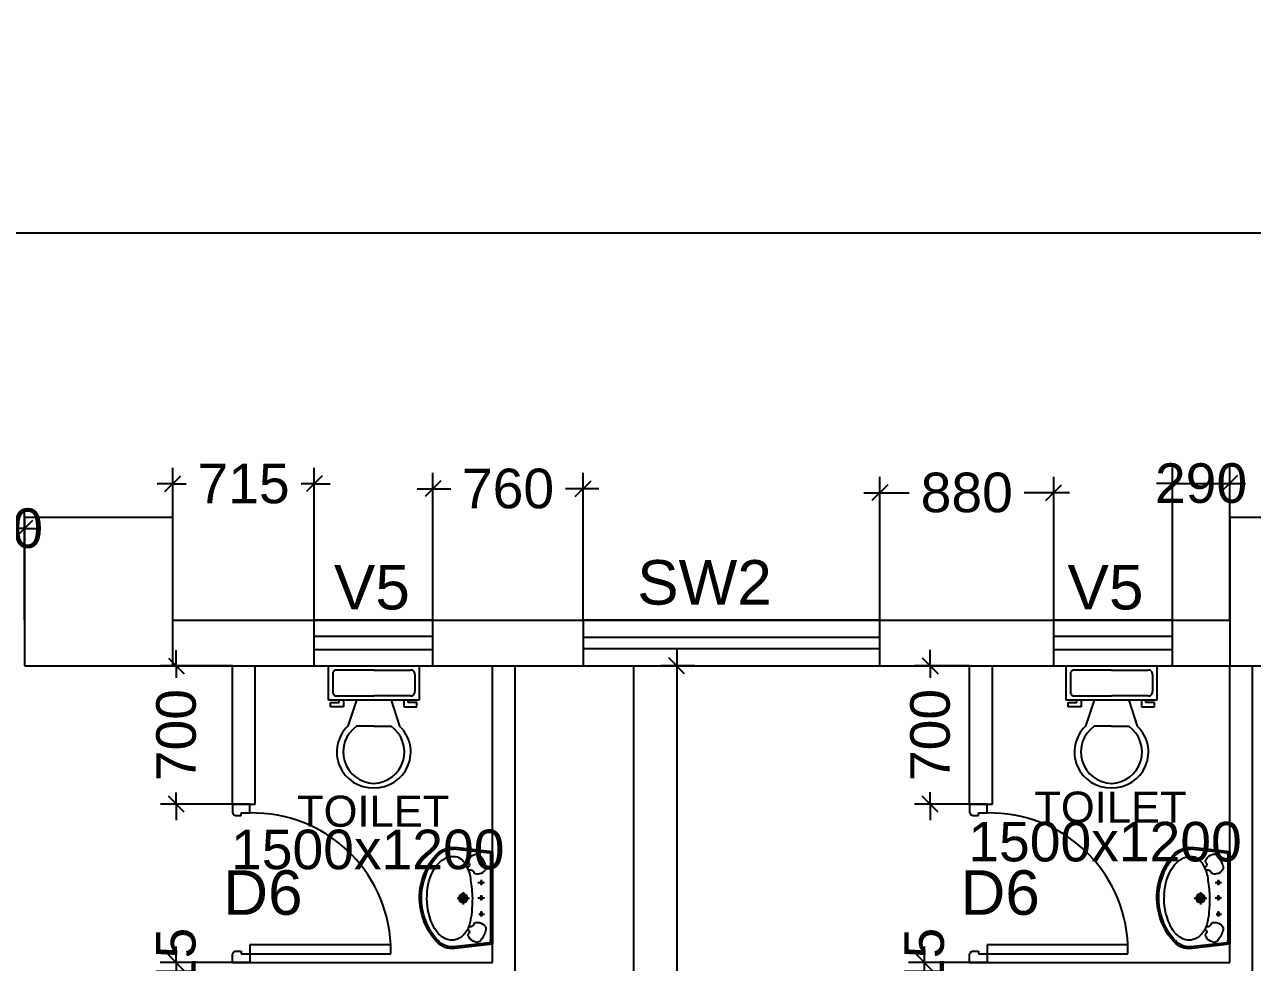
# Model space of a CAD drawing. Extents: x 7897917 to 8423973, y -6487334 to -6173396.
# Drawn here: x 8003848 to 8010057, y -6380205 to -6375462 of the extents above; entities that cross this region are included whole.
import ezdxf
from ezdxf.enums import TextEntityAlignment as Align

# ---------------------------------------------------------------- set-up
doc = ezdxf.new("R2010")
doc.units = 0
doc.header["$LTSCALE"] = 600
doc.header["$MEASUREMENT"] = 0
doc.header["$PDMODE"] = 35
doc.layers.get('0').update_dxf_attribs({"linetype": 'CONTINUOUS'})
doc.layers.get('Defpoints').update_dxf_attribs({"linetype": 'CONTINUOUS'})
for name, color, linetype in [('DIM-TEXT', 8, 'CONTINUOUS'), ('DOOR', 32, 'CONTINUOUS'), ('joinery', 7, 'CONTINUOUS'), ('LA-column', 3, 'CONTINUOUS'), ('Room Dim', 1, 'CONTINUOUS'), ('TEXT', 6, 'CONTINUOUS'), ('Toi-Euip', 8, 'CONTINUOUS'), ('toi-fix', 46, 'CONTINUOUS'), ('Walls', 7, 'CONTINUOUS'), ('WIN', 151, 'CONTINUOUS'), ('Working Dim', 5, 'CONTINUOUS')]:
    doc.layers.add(name, color=color, linetype=linetype)
doc.styles.add('ari', font='arial.ttf')
doc.styles.add('ARIAL', font='arial.ttf')
doc.styles.add('RT', font='romant.shx')
doc.dimstyles.new('int. dim', dxfattribs={"dimtxt": 450, "dimasz": 80, "dimexe": 80, "dimexo": 0, "dimgap": 70, "dimtad": 0, "dimdec": 0, "dimzin": 12, "dimdsep": 46, "dimtxsty": 'ari', "dimblk": 'OBLIQUE', "dimcen": 2, "dimdle": 80, "dimclrd": 256, "dimclre": 256, "dimclrt": 6, "dimadec": 0, "dimazin": 0, "dimtfac": 1, "dimtdec": 0, "dimtix": 1, "dimtmove": 2, "dimatfit": 3, "dimfxl": 1, "dimtolj": 1, "dimtzin": 0, "dimlwd": -1, "dimlwe": -1, "dimarcsym": 0})
doc.dimstyles.new('TEXT', dxfattribs={"dimscale": 0, "dimtxt": 600, "dimasz": 300, "dimexe": 300, "dimexo": 30, "dimgap": 50, "dimtad": 0, "dimdec": 0, "dimzin": 0, "dimdsep": 46, "dimtxsty": 'RT', "dimblk": 'OBLIQUE', "dimcen": 0.09, "dimdle": 300, "dimclrd": 256, "dimclre": 256, "dimclrt": 170, "dimadec": 0, "dimazin": 0, "dimtfac": 1, "dimtdec": 0, "dimtofl": 0, "dimtmove": 2, "dimatfit": 3, "dimfxl": 1, "dimfrac": 2, "dimtolj": 1, "dimtzin": 0, "dimlwd": -1, "dimlwe": -1, "dimarcsym": 0})

# ---------------------------------------------------------------- blocks, each defined once
blk = doc.blocks.new('_Oblique')
at = {"color": 0, "linetype": 'ByBlock', "lineweight": -2}
blk.add_line((-0.5, -0.5), (0.5, 0.5), dxfattribs=at)
blk = doc.blocks.new('*D229')
at = {"layer": 'Defpoints', "color": 0, "linetype": 'Continuous', "transparency": 16777216}
for p in [(8038814.2, -6372925.6, 18), (7997754.3, -6373077.6), (8038814.2, -6374463.7)]:
    blk.add_point(p, dxfattribs=at)
at = {"layer": 'DIM-TEXT', "transparency": 16777216}
for p, q in [((8038814.2, -6372925.6), (8038814.2, -6374763.7)), ((7997754.3, -6373077.6), (7997754.3, -6374763.7)), ((7997454.3, -6374463.7), (8012067.8, -6374463.7)), ((8039114.2, -6374463.7), (8024500.7, -6374463.7))]:
    blk.add_line(p, q, dxfattribs=at)
at = {"layer": 'DIM-TEXT', "linetype": 'Continuous', "transparency": 16777216, "xscale": 300, "yscale": 300, "zscale": 300, "rotation": 180}
blk.add_blockref('_Oblique', (7997754.3, -6374463.7), dxfattribs=at)
at = {"layer": 'DIM-TEXT', "linetype": 'Continuous', "transparency": 16777216, "xscale": 300, "yscale": 300, "zscale": 300}
blk.add_blockref('_Oblique', (8038814.2, -6374463.7), dxfattribs=at)
at = {"layer": 'DIM-TEXT', "color": 170, "linetype": 'Continuous', "transparency": 16777216, "insert": (8018284.3, -6374463.7), "char_height": 750, "attachment_point": 5, "style": 'ari'}
blk.add_mtext('\\A1;{\\H1.067x;STEP DOWN (20 BEDS) }', dxfattribs=at)
blk = doc.blocks.new('*D802')
at = {"layer": 'Defpoints', "color": 0, "linetype": 'Continuous', "transparency": 16777216}
for p in [(8038814.1, -6376515.3), (8038814.1, -6378104.7, -10.3), (7997753.9, -6378184.6, 1)]:
    blk.add_point(p, dxfattribs=at)
at = {"layer": 'DIM-TEXT', "transparency": 16777216}
for p, q in [((7997753.9, -6378184.6), (7997753.9, -6376215.3)), ((8038814.1, -6378104.7), (8038814.1, -6376215.3)), ((7997453.9, -6376515.3), (8016273.2, -6376515.3)), ((8039114.1, -6376515.3), (8020294.8, -6376515.3))]:
    blk.add_line(p, q, dxfattribs=at)
at = {"layer": 'DIM-TEXT', "linetype": 'Continuous', "transparency": 16777216, "xscale": 300, "yscale": 300, "zscale": 300, "rotation": 180}
blk.add_blockref('_Oblique', (7997753.9, -6376515.3), dxfattribs=at)
at = {"layer": 'DIM-TEXT', "linetype": 'Continuous', "transparency": 16777216, "xscale": 300, "yscale": 300, "zscale": 300}
blk.add_blockref('_Oblique', (8038814.1, -6376515.3), dxfattribs=at)
at = {"layer": 'DIM-TEXT', "color": 170, "linetype": 'Continuous', "transparency": 16777216, "insert": (8018284, -6376515.3), "char_height": 750, "attachment_point": 5, "style": 'ari'}
blk.add_mtext('\\A1;{\\H1.0667x;C.S.S.D}', dxfattribs=at)
blk = doc.blocks.new('1000')
at = {"layer": 'DOOR'}
for p, q in [((0, -100), (0, 0)), ((0, 0), (49.7, 0)), ((49.7, 0), (49.7, -2.2)), ((63.2, -49.5), (49.7, -49.5)), ((49.7, -49.5), (49.7, -100)), ((63.2, -13.5), (61, -13.5)), ((63.2, -13.5), (63.2, -49.5)), ((836.8, -13.5), (836.8, -49.5)), ((836.8, -13.5), (839, -13.5)), ((836.8, -49.5), (850.3, -49.5)), ((850.3, 0), (850.3, -2.2)), ((900, 0), (850.3, 0)), ((850.3, -49.5), (850.3, -100)), ((900, -100), (900, 0)), ((49.7, -100), (0, -100)), ((49.7, -100), (49.7, -900.6)), ((100.2, -100), (49.7, -100)), ((100.2, -900.6), (100.2, -100)), ((850.3, -100), (900, -100)), ((49.7, -900.6), (100.2, -900.6))]:
    blk.add_line(p, q, dxfattribs=at)
for centre, major_axis, start_param, end_param in [((49.7, -13.5), (-7.95, 7.95), 3.926991, 5.497787), ((850.3, -13.5), (7.95, 7.95), 0.785398, 2.356194)]:
    blk.add_ellipse(centre, major_axis=major_axis, ratio=1, start_param=start_param, end_param=end_param, dxfattribs=at)
at = {"layer": 'DOOR', "color": 145}
blk.add_ellipse((64.3, -115.3), major_axis=(-519.7, 589.8), ratio=1, start_param=2.464943, end_param=4.009476, dxfattribs=at)
blk = doc.blocks.new('A$C5FEC0201')
at = {"layer": 'Toi-Euip'}
for p, q in [((0, 473.4), (184.7, 494.1)), ((0, 465.4), (191.4, 486.9)), ((0, 473.4), (0, 20.9)), ((9.6, 458.3), (9.6, 40.4)), ((71.9, 322.5), (39.4, 322.5)), ((54.4, 310.5), (54.4, 336.7)), ((71.9, 247.8), (39.4, 247.8)), ((54.4, 235.7), (54.4, 261.9)), ((173.4, 246.3), (112, 246.3)), ((143.3, 276.5), (143.3, 216.2)), ((54.4, 156.4), (54.4, 182.7)), ((66.7, 168.5), (39.4, 168.5)), ((0, 28.9), (191.4, 7.5)), ((0, 20.9), (184.7, 0.2))]:
    blk.add_line(p, q, dxfattribs=at)
for centre, radius in [((54.4, 322.5), 6.43), ((54.4, 247.8), 6.43), ((143.3, 246.3), 21.6), ((143.3, 246.3), 15.5), ((143.3, 246.3), 10.9), ((54.4, 168.5), 6.43)]:
    blk.add_circle(centre, radius, dxfattribs=at)
for centre, radius, start, end in [((194.8, 411.5), 83.2, 73.23918, 96.99591), ((198.4, 409.1), 78.1, 56.79114, 95.14021), ((197.4, 387.4), 106, 42.34, 78.55208), ((-14.6, 453.5), 24.7, 11.14513, 53.7785), ((155, 371.1), 126.1, 140.59825, 160.41359), ((76, 441.8), 20.7, 62.49081, 153.19095), ((67.6, 406.2), 56.9, 34.96691, 71.64959), ((100.5, 427.5), 17.9, 320.46419, 39.5358), ((202.8, 375.4), 80.1, 113.69295, 156.38132), ((191.3, 356.4), 94.7, 75.58544, 102.65463), ((173.3, 329.2), 126, 27.7975, 70.69461), ((181.9, 366.5), 123.1, 31.84149, 61.21457), ((66.3, 262.6), 287, 13.68007, 43.11994), ((134.7, 300.9), 200.3, 16.98939, 40.68541), ((66.2, 397.4), 34, 151.91921, 201.35614), ((74.8, 413.3), 49.2, 215.0585, 257.19296), ((72.7, 395.9), 31.9, 253.96544, 299.92088), ((114.3, 360.7), 26.8, 118.27151, 163.61398), ((106.8, 377.5), 8.55, 353.15264, 127.30389), ((273.3, 323.1), 166.8, 149.59023, 175.97193), ((120.5, 410.1), 8.6, 136.04031, 216.10739), ((121.5, 408.7), 8.72, 204.51045, 300.32874), ((72.7, 260.2), 247.5, 0.51874, 31.0564), ((898.2, 212.6), 800.7, 171.22276, 177.52001), ((45.2, 246.8), 302.7, 336.19508, 21.84971), ((82.7, 251), 274.2, 347.13905, 16.85156), ((830.4, 250.4), 732.1, 180.24313, 185.54823), ((23.3, 242.5), 297.5, 335.41071, 3.84539), ((59.7, 235.8), 293.9, 316.38455, 351.02297), ((74.8, 79), 49.2, 102.80704, 144.9415), ((72.7, 96.3), 31.9, 60.07912, 106.03456), ((114.3, 131.5), 26.8, 196.38602, 241.72849), ((397.3, 201.4), 296.4, 184.2321, 193.82674), ((218.2, 145.9), 109.8, 188.02022, 245.02213), ((67.5, 229.2), 275.4, 316.21733, 337.66735), ((66.2, 94.9), 34, 158.64386, 208.08079), ((155, 121.1), 126.1, 199.58641, 219.40175), ((106.5, 113.4), 7.39, 228.29837, 348.68026), ((120.5, 82.1), 8.6, 143.89261, 223.95969), ((120.7, 84.3), 7.73, 75.15228, 157.93068), ((100.5, 64.8), 17.9, 320.4642, 39.53581), ((164.1, 170.3), 139.7, 301.86033, 338.31323), ((-16.1, 41), 25.7, 308.74871, 358.57964), ((76, 50.4), 20.7, 206.80905, 297.50919), ((67.6, 86), 56.9, 288.35041, 325.03309), ((199.8, 111.6), 70.9, 246.77794, 302.40806), ((197.9, 98.8), 99.5, 262.39424, 318.61688), ((196, 101.8), 94.4, 267.2238, 318.08952)]:
    blk.add_arc(centre, radius, start, end, dxfattribs=at)
blk = doc.blocks.new('A$C70ED7303')
at = {"layer": 'toi-fix', "color": 8}
for p, q in [((0, 0), (229, 0)), ((229, 0), (229, -174.4)), ((-229, 0), (0, 0)), ((-229, -174.4), (-229, 0)), ((-207.2, -43.6), (-207.2, -130.8)), ((0, -21.8), (-185.4, -21.8)), ((0, -21.8), (185.4, -21.8)), ((207.2, -43.6), (207.2, -130.8)), ((229, -174.4), (-229, -174.4)), ((-218.1, -207.2), (-218.1, -185.4)), ((-218.1, -185.4), (-174.4, -185.4)), ((-185.4, -152.6), (0, -152.6)), ((-174.4, -185.4), (-174.4, -174.4)), ((-152.6, -174.4), (-152.6, -207.2)), ((-87.2, -174.4), (-130.8, -305.3)), ((185.4, -152.6), (0, -152.6)), ((87.2, -174.4), (130.8, -305.3)), ((152.6, -174.4), (152.6, -207.2)), ((174.4, -185.4), (174.4, -174.4)), ((218.1, -185.4), (174.4, -185.4)), ((218.1, -207.2), (218.1, -185.4)), ((-152.6, -207.2), (-218.1, -207.2)), ((152.6, -207.2), (218.1, -207.2)), ((0, -305.3), (-87.2, -305.3)), ((0, -305.3), (87.2, -305.3))]:
    blk.add_line(p, q, dxfattribs=at)
for centre, major_axis, start_param, end_param in [((-188.1, -40.9), (13.6, -13.6), 2.214297, 4.068888), ((188.1, -40.9), (13.6, -13.6), 0.643501, 2.498091), ((-188.1, -133.6), (-13.6, -13.6), 5.35589, 7.21048), ((188.1, -133.6), (-13.6, -13.6), 0.643501, 2.498091), ((-6.6, -436.2), (-127.6, -127.6), 4.686239, 7.105146), ((4.7, -435.5), (-112.7, -112.7), 4.541602, 7.039318), ((6.6, -436.2), (55.8, -171.6), -0.351019, 2.067888), ((-4.7, -435.5), (-112.7, -112.7), 0.814663, 3.31238)]:
    blk.add_ellipse(centre, major_axis=major_axis, ratio=1, start_param=start_param, end_param=end_param, dxfattribs=at)
blk = doc.blocks.new('*D812')
at = {"layer": 'Defpoints', "color": 0, "transparency": 16777216}
for p in [(8007237.6, -6378704.6, 13.3), (8007145.5, -6384290.5), (8007349.8, -6384290.5, 13.3)]:
    blk.add_point(p, dxfattribs=at)
at = {"layer": 'Working Dim', "transparency": 16777216}
for p, q in [((8007145.5, -6378624.6), (8007145.5, -6381128.2)), ((8007237.6, -6378704.6), (8007065.5, -6378704.6)), ((8007145.5, -6384370.5), (8007145.5, -6381866.9)), ((8007349.8, -6384290.5), (8007065.5, -6384290.5))]:
    blk.add_line(p, q, dxfattribs=at)
at = {"layer": 'Working Dim', "transparency": 16777216, "xscale": 80, "yscale": 80, "zscale": 80}
for p, rotation in [((8007145.5, -6378704.6), 90), ((8007145.5, -6384290.5), 270)]:
    blk.add_blockref('_Oblique', p, dxfattribs=dict(at, rotation=rotation))
at = {"layer": 'Working Dim', "color": 6, "transparency": 16777216, "insert": (8007145.5, -6381497.6), "char_height": 200, "attachment_point": 5, "rotation": 90, "style": 'ari'}
blk.add_mtext('\\A1;5585', dxfattribs=at)
blk = doc.blocks.new('*D1081')
at = {"layer": 'Defpoints', "color": 0, "transparency": 16777216}
for p in [(8003568.8, -6378010.3), (8003568.8, -6378474.6), (8003847.9, -6378474.6)]:
    blk.add_point(p, dxfattribs=at)
at = {"layer": 'Working Dim', "transparency": 16777216}
for p, q in [((8003568.8, -6378474.6), (8003568.8, -6377930.3)), ((8003847.9, -6378474.6), (8003847.9, -6377930.3)), ((8003568.8, -6378010.3), (8003488.8, -6378010.3)), ((8003847.9, -6378010.3), (8003568.8, -6378010.3)), ((8003847.9, -6378010.3), (8003927.9, -6378010.3))]:
    blk.add_line(p, q, dxfattribs=at)
at = {"layer": 'Working Dim', "transparency": 16777216, "xscale": 80, "yscale": 80, "zscale": 80}
blk.add_blockref('_Oblique', (8003568.8, -6378010.3), dxfattribs=at)
at = {"layer": 'Working Dim', "transparency": 16777216, "xscale": 80, "yscale": 80, "zscale": 80, "rotation": 180}
blk.add_blockref('_Oblique', (8003847.9, -6378010.3), dxfattribs=at)
at = {"layer": 'Working Dim', "color": 6, "transparency": 16777216, "insert": (8003708.3, -6378010.3), "char_height": 200, "attachment_point": 5, "style": 'ari'}
blk.add_mtext('\\A1;280', dxfattribs=at)
blk = doc.blocks.new('*D1082')
at = {"layer": 'Defpoints', "color": 0, "transparency": 16777216}
for p in [(8005312.8, -6377784.3), (8004597.9, -6377954.6, 3.4), (8005312.8, -6378474.7)]:
    blk.add_point(p, dxfattribs=at)
at = {"layer": 'Working Dim', "transparency": 16777216}
for p, q in [((8004597.9, -6377954.6), (8004597.9, -6377704.3)), ((8005312.8, -6378474.7), (8005312.8, -6377704.3)), ((8004597.9, -6377784.3), (8004517.9, -6377784.3)), ((8004597.9, -6377784.3), (8004664.5, -6377784.3)), ((8005312.8, -6377784.3), (8005246.2, -6377784.3)), ((8005312.8, -6377784.3), (8005392.8, -6377784.3))]:
    blk.add_line(p, q, dxfattribs=at)
at = {"layer": 'Working Dim', "transparency": 16777216, "xscale": 80, "yscale": 80, "zscale": 80}
blk.add_blockref('_Oblique', (8004597.9, -6377784.3), dxfattribs=at)
at = {"layer": 'Working Dim', "transparency": 16777216, "xscale": 80, "yscale": 80, "zscale": 80, "rotation": 180}
blk.add_blockref('_Oblique', (8005312.8, -6377784.3), dxfattribs=at)
at = {"layer": 'Working Dim', "color": 6, "transparency": 16777216, "insert": (8004955.3, -6377784.3), "char_height": 200, "attachment_point": 5, "style": 'ari'}
blk.add_mtext('\\A1;715', dxfattribs=at)
blk = doc.blocks.new('*D1083')
at = {"layer": 'Defpoints', "color": 0, "transparency": 16777216}
for p in [(8006672.4, -6377809.6), (8005912.8, -6378474.7), (8006672.4, -6378474.7)]:
    blk.add_point(p, dxfattribs=at)
at = {"layer": 'Working Dim', "transparency": 16777216}
for p, q in [((8005912.8, -6378474.7), (8005912.8, -6377729.6)), ((8006672.4, -6378474.7), (8006672.4, -6377729.6)), ((8005832.8, -6377809.6), (8006002.8, -6377809.6)), ((8006752.4, -6377809.6), (8006582.4, -6377809.6))]:
    blk.add_line(p, q, dxfattribs=at)
at = {"layer": 'Working Dim', "transparency": 16777216, "xscale": 80, "yscale": 80, "zscale": 80, "rotation": 180}
blk.add_blockref('_Oblique', (8005912.8, -6377809.6), dxfattribs=at)
at = {"layer": 'Working Dim', "transparency": 16777216, "xscale": 80, "yscale": 80, "zscale": 80}
blk.add_blockref('_Oblique', (8006672.4, -6377809.6), dxfattribs=at)
at = {"layer": 'Working Dim', "color": 6, "transparency": 16777216, "insert": (8006292.6, -6377809.6), "char_height": 200, "attachment_point": 5, "style": 'ari'}
blk.add_mtext('\\A1;760', dxfattribs=at)
blk = doc.blocks.new('*D1084')
at = {"layer": 'Defpoints', "color": 0, "transparency": 16777216}
for p in [(8009052, -6377829.5), (8008172.4, -6378474.7), (8009052, -6378474.7)]:
    blk.add_point(p, dxfattribs=at)
at = {"layer": 'Working Dim', "transparency": 16777216}
for p, q in [((8008172.4, -6378474.7), (8008172.4, -6377749.5)), ((8009052, -6378474.7), (8009052, -6377749.5)), ((8008092.4, -6377829.5), (8008321.4, -6377829.5)), ((8009132, -6377829.5), (8008902.9, -6377829.5))]:
    blk.add_line(p, q, dxfattribs=at)
at = {"layer": 'Working Dim', "transparency": 16777216, "xscale": 80, "yscale": 80, "zscale": 80, "rotation": 180}
blk.add_blockref('_Oblique', (8008172.4, -6377829.5), dxfattribs=at)
at = {"layer": 'Working Dim', "transparency": 16777216, "xscale": 80, "yscale": 80, "zscale": 80}
blk.add_blockref('_Oblique', (8009052, -6377829.5), dxfattribs=at)
at = {"layer": 'Working Dim', "color": 6, "transparency": 16777216, "insert": (8008612.2, -6377829.5), "char_height": 200, "attachment_point": 5, "style": 'ari'}
blk.add_mtext('\\A1;880', dxfattribs=at)
blk = doc.blocks.new('*D1085')
at = {"layer": 'Defpoints', "color": 0, "transparency": 16777216}
for p in [(8009941.9, -6377782.4), (8009652, -6378474.7), (8009941.9, -6378474.7)]:
    blk.add_point(p, dxfattribs=at)
at = {"layer": 'Working Dim', "transparency": 16777216}
for p, q in [((8009652, -6378474.7), (8009652, -6377702.4)), ((8009941.9, -6378474.7), (8009941.9, -6377702.4)), ((8009652, -6377782.4), (8009572, -6377782.4)), ((8009652, -6377782.4), (8009941.9, -6377782.4)), ((8009941.9, -6377782.4), (8010021.9, -6377782.4))]:
    blk.add_line(p, q, dxfattribs=at)
at = {"layer": 'Working Dim', "transparency": 16777216, "xscale": 80, "yscale": 80, "zscale": 80}
blk.add_blockref('_Oblique', (8009652, -6377782.4), dxfattribs=at)
at = {"layer": 'Working Dim', "transparency": 16777216, "xscale": 80, "yscale": 80, "zscale": 80, "rotation": 180}
blk.add_blockref('_Oblique', (8009941.9, -6377782.4), dxfattribs=at)
at = {"layer": 'Working Dim', "color": 6, "transparency": 16777216, "insert": (8009796.9, -6377782.4), "char_height": 200, "attachment_point": 5, "style": 'ari'}
blk.add_mtext('\\A1;290', dxfattribs=at)
blk = doc.blocks.new('*D1086')
at = {"layer": 'Defpoints', "color": 0, "transparency": 16777216}
for p in [(8004898.8, -6378705.6), (8004615.1, -6379404.8), (8004898.8, -6379404.8)]:
    blk.add_point(p, dxfattribs=at)
at = {"layer": 'Working Dim', "transparency": 16777216}
for p, q in [((8004615.1, -6378705.6), (8004615.1, -6378625.6)), ((8004898.8, -6378705.6), (8004535.1, -6378705.6)), ((8004615.1, -6378705.6), (8004615.1, -6378765.4)), ((8004615.1, -6379404.8), (8004615.1, -6379345)), ((8004898.8, -6379404.8), (8004535.1, -6379404.8)), ((8004615.1, -6379404.8), (8004615.1, -6379484.8))]:
    blk.add_line(p, q, dxfattribs=at)
at = {"layer": 'Working Dim', "transparency": 16777216, "xscale": 80, "yscale": 80, "zscale": 80}
for p, rotation in [((8004615.1, -6378705.6), 270), ((8004615.1, -6379404.8), 90)]:
    blk.add_blockref('_Oblique', p, dxfattribs=dict(at, rotation=rotation))
at = {"layer": 'Working Dim', "color": 6, "transparency": 16777216, "insert": (8004615.1, -6379055.2), "char_height": 200, "attachment_point": 5, "rotation": 90, "style": 'ari'}
blk.add_mtext('\\A1;700', dxfattribs=at)
blk = doc.blocks.new('*D1087')
at = {"layer": 'Defpoints', "color": 0, "transparency": 16777216}
for p in [(8004898.8, -6380204.8), (8004613.7, -6380319.8), (8004898.8, -6380319.8)]:
    blk.add_point(p, dxfattribs=at)
at = {"layer": 'Working Dim', "transparency": 16777216}
for p, q in [((8004613.7, -6380204.8), (8004613.7, -6380124.8)), ((8004898.8, -6380204.8), (8004533.7, -6380204.8)), ((8004613.7, -6380204.8), (8004613.7, -6380319.8)), ((8004898.8, -6380319.8), (8004533.7, -6380319.8)), ((8004613.7, -6380319.8), (8004613.7, -6380399.8))]:
    blk.add_line(p, q, dxfattribs=at)
at = {"layer": 'Working Dim', "transparency": 16777216, "xscale": 80, "yscale": 80, "zscale": 80}
for p, rotation in [((8004613.7, -6380204.8), 270), ((8004613.7, -6380319.8), 90)]:
    blk.add_blockref('_Oblique', p, dxfattribs=dict(at, rotation=rotation))
at = {"layer": 'Working Dim', "color": 6, "transparency": 16777216, "insert": (8004613.7, -6380262.3), "char_height": 200, "attachment_point": 5, "rotation": 90, "style": 'ari'}
blk.add_mtext('\\A1;115', dxfattribs=at)
blk = doc.blocks.new('*D1088')
at = {"layer": 'Defpoints', "color": 0, "transparency": 16777216}
for p in [(8008626.8, -6378704.7), (8008427.6, -6379404.8), (8008626.8, -6379404.8)]:
    blk.add_point(p, dxfattribs=at)
at = {"layer": 'Working Dim', "transparency": 16777216}
for p, q in [((8008427.6, -6378704.7), (8008427.6, -6378624.7)), ((8008626.8, -6378704.7), (8008347.6, -6378704.7)), ((8008427.6, -6378704.7), (8008427.6, -6378764.9)), ((8008427.6, -6379404.8), (8008427.6, -6379344.5)), ((8008626.8, -6379404.8), (8008347.6, -6379404.8)), ((8008427.6, -6379404.8), (8008427.6, -6379484.8))]:
    blk.add_line(p, q, dxfattribs=at)
at = {"layer": 'Working Dim', "transparency": 16777216, "xscale": 80, "yscale": 80, "zscale": 80}
for p, rotation in [((8008427.6, -6378704.7), 270), ((8008427.6, -6379404.8), 90)]:
    blk.add_blockref('_Oblique', p, dxfattribs=dict(at, rotation=rotation))
at = {"layer": 'Working Dim', "color": 6, "transparency": 16777216, "insert": (8008427.6, -6379054.7), "char_height": 200, "attachment_point": 5, "rotation": 90, "style": 'ari'}
blk.add_mtext('\\A1;700', dxfattribs=at)
blk = doc.blocks.new('*D1690')
at = {"layer": 'Defpoints', "color": 0, "transparency": 16777216}
for p in [(8008397.9, -6380204.8), (8008626.9, -6380204.8), (8008626.9, -6380319.8)]:
    blk.add_point(p, dxfattribs=at)
at = {"layer": 'Working Dim', "transparency": 16777216}
for p, q in [((8008397.9, -6380204.8), (8008397.9, -6380124.8)), ((8008626.9, -6380204.8), (8008317.9, -6380204.8)), ((8008397.9, -6380319.8), (8008397.9, -6380204.8)), ((8008626.9, -6380319.8), (8008317.9, -6380319.8)), ((8008397.9, -6380319.8), (8008397.9, -6380399.8))]:
    blk.add_line(p, q, dxfattribs=at)
at = {"layer": 'Working Dim', "transparency": 16777216, "xscale": 80, "yscale": 80, "zscale": 80}
for p, rotation in [((8008397.9, -6380204.8), 270), ((8008397.9, -6380319.8), 90)]:
    blk.add_blockref('_Oblique', p, dxfattribs=dict(at, rotation=rotation))
at = {"layer": 'Working Dim', "color": 6, "transparency": 16777216, "insert": (8008397.9, -6380262.3), "char_height": 200, "attachment_point": 5, "rotation": 90, "style": 'ari'}
blk.add_mtext('\\A1;115', dxfattribs=at)

msp = doc.modelspace()

# ---------------------------------------------------------------- linework, layer by layer
at = {"layer": 'LA-column', "color": 2, "elevation": 3.421}
for points in [[(8003847.872, -6378704.612), (8004597.872, -6378704.612), (8004597.872, -6377954.612), (8003847.872, -6377954.612)], [(8009941.872, -6378704.615), (8010691.872, -6378704.615), (8010691.872, -6377954.615), (8009941.872, -6377954.615)]]:
    msp.add_lwpolyline(points, close=True, dxfattribs=at)
at = {"layer": 'Walls'}
for p, q in [((8004597.865, -6378474.651), (8009941.865, -6378474.651)), ((8004597.865, -6378704.651), (8009941.865, -6378704.651)), ((8004898.814, -6379404.755), (8004898.814, -6378704.212)), ((8005013.814, -6379404.755), (8005013.814, -6378704.212)), ((8006213.814, -6380204.755), (8006213.814, -6378704.212)), ((8006328.814, -6384290.505), (8006328.814, -6378704.616)), ((8006928.814, -6384290.505), (8006928.814, -6378704.616)), ((8008626.865, -6379404.755), (8008626.865, -6378704.651)), ((8008741.865, -6379404.755), (8008741.866, -6378704.651)), ((8009941.865, -6380204.755), (8009941.865, -6378704.659)), ((8010056.865, -6384675.078), (8010056.865, -6378704.659)), ((8004898.814, -6379404.755), (8005013.814, -6379404.755)), ((8008626.865, -6379404.755), (8008741.865, -6379404.755)), ((8004898.814, -6380204.755), (8006213.814, -6380204.755)), ((8008626.865, -6380204.755), (8009941.865, -6380204.755))]:
    msp.add_line(p, q, dxfattribs=at)
at = {"layer": 'WIN', "linetype": 'Continuous'}
for p, q in [((8005912.814, -6378474.657), (8005312.814, -6378474.657)), ((8005312.814, -6378704.657), (8005312.814, -6378474.657)), ((8005912.814, -6378704.657), (8005912.814, -6378474.657)), ((8009651.966, -6378474.663), (8009051.966, -6378474.663)), ((8009051.966, -6378704.663), (8009051.966, -6378474.663)), ((8009651.966, -6378704.663), (8009651.966, -6378474.663)), ((8005912.814, -6378557.44), (8005312.814, -6378557.44)), ((8006672.365, -6378560.102), (8008172.365, -6378560.102)), ((8009651.966, -6378557.446), (8009051.966, -6378557.446)), ((8005312.814, -6378621.874), (8005912.814, -6378621.874)), ((8009051.966, -6378621.88), (8009651.966, -6378621.88)), ((8005312.814, -6378704.657), (8005912.814, -6378704.657)), ((8009051.966, -6378704.663), (8009651.966, -6378704.663))]:
    msp.add_line(p, q, dxfattribs=at)
msp.add_lwpolyline([(8006672.365, -6378474.651), (8006672.365, -6378704.651), (8008172.365, -6378704.651), (8008172.365, -6378474.651)], close=True, dxfattribs=at)
msp.add_lwpolyline([(8008172.365, -6378619.201), (8006672.365, -6378619.201)], dxfattribs=at)

# ---------------------------------------------------------------- block references
at = {"layer": 'DOOR', "linetype": 'Continuous', "xscale": 0.8888888880610697, "yscale": 0.8888888880610697, "zscale": 0.8888888880610697, "rotation": 90.00001308674919}
for p in [(8004898.814, -6380204.755), (8008626.865, -6380204.755)]:
    msp.add_blockref('1000', p, dxfattribs=at)
at = {"layer": 'Toi-Euip', "xscale": -1.032431937754154, "yscale": 1.032431937754154, "zscale": 1.032431937754154}
for p in [(8006213.813, -6380134.298), (8009941.864, -6380134.298)]:
    msp.add_blockref('A$C5FEC0201', p, dxfattribs=at)
at = {"layer": 'toi-fix', "linetype": 'Continuous', "rotation": 359.9999869265911}
for p in [(8005613.814, -6378704.657), (8009343.865, -6378704.657)]:
    msp.add_blockref('A$C70ED7303', p, dxfattribs=at)

# ---------------------------------------------------------------- texts
at = {"layer": 'joinery', "style": 'ari'}
for s, p in [('SW2', (8007286.196, -6378395.345)), ('V5', (8005604.334, -6378419.956)), ('V5', (8009313.823, -6378419.962))]:
    msp.add_text(s, height=225, dxfattribs=at).set_placement(p, align=Align.CENTER)
for p in [(8004852.236, -6379963.762, 14.221), (8008580.287, -6379963.762, 6.05)]:
    msp.add_text('D6', height=225, dxfattribs=at).set_placement(p)
at = {"layer": 'Room Dim', "style": 'ARIAL'}
for p in [(8009311.395, -6379693.87), (8005583.344, -6379733.353)]:
    msp.add_text('1500x1200', height=200, dxfattribs=at).set_placement(p, align=Align.CENTER)
at = {"layer": 'TEXT', "color": 7, "style": 'ARIAL'}
for p in [(8005610.74, -6379518.748), (8009338.791, -6379498.413)]:
    msp.add_text('TOILET', height=157.5, dxfattribs=at).set_placement(p, align=Align.CENTER)

# ---------------------------------------------------------------- dimensions: what is measured, and where the dimension line sits
at = {"layer": 'DIM-TEXT', "linetype": 'Continuous'}
for base, p1, p2, text, picture, middle in [((8038814.189, -6374463.711, 14.331), (7997754.348, -6373077.647, 14.331), (8038814.189, -6372925.647, 32.311), '{\\H1.067x;STEP DOWN (20 BEDS) }', '*D229', (8018284.268, -6374463.711, 14.331)), ((8038814.092, -6376515.327, 14.714), (7997753.872, -6378184.629, 15.745), (8038814.092, -6378104.713, 4.452), '{\\H1.0667x;C.S.S.D}', '*D802', (8018283.982, -6376515.327, 14.714))]:
    dim = msp.add_linear_dim(base=base, p1=p1, p2=p2, angle=180, text=text, dimstyle='TEXT', override={"dimscale": 1, "dimtxt": 750, "dimexo": 0, "dimtxsty": 'ari'}, dxfattribs=at)
    dim.commit()
    dim.dimension.update_dxf_attribs({"geometry": picture, "text_midpoint": middle})
at = {"layer": 'Working Dim'}
for base, p1, p2, picture, middle in [((8005312.814, -6377784.315), (8004597.872, -6377954.612, 3.421), (8005312.814, -6378474.657), '*D1082', (8004955.343, -6377784.315)), ((8006672.365, -6377809.556), (8005912.814, -6378474.651), (8006672.365, -6378474.651), '*D1083', (8006292.589, -6377809.556)), ((8009941.865, -6377782.435), (8009651.966, -6378474.651), (8009941.865, -6378474.651), '*D1085', (8009796.916, -6377782.435)), ((8009051.966, -6377829.485), (8008172.365, -6378474.651), (8009051.966, -6378474.651), '*D1084', (8008612.165, -6377829.485))]:
    dim = msp.add_linear_dim(base=base, p1=p1, p2=p2, dimstyle='int. dim', override={"dimtxt": 200, "dimarcsym": 1}, dxfattribs=at)
    dim.commit()
    dim.dimension.update_dxf_attribs({"geometry": picture, "text_midpoint": middle})
dim = msp.add_linear_dim(base=(8003568.783, -6378010.349), p1=(8003847.865, -6378474.648), p2=(8003568.783, -6378474.648), text='280', dimstyle='int. dim', override={"dimtxt": 200, "dimarcsym": 1}, dxfattribs=at)
dim.commit()
dim.dimension.update_dxf_attribs({"geometry": '*D1081', "text_midpoint": (8003708.324, -6378010.349)})
for base, p1, p2, angle, text, override, picture, middle in [((8004615.057, -6379404.755), (8004898.814, -6378705.624), (8004898.813, -6379404.755), 90, '700', {"dimtxt": 200, "dimarcsym": 1}, '*D1086', (8004615.057, -6379055.19)), ((8007145.48, -6384290.505), (8007237.622, -6378704.616, 13.302), (8007349.795, -6384290.505, 13.302), 270, '5585', {"dimtxt": 200}, '*D812', (8007145.48, -6381497.561))]:
    dim = msp.add_linear_dim(base=base, p1=p1, p2=p2, angle=angle, text=text, dimstyle='int. dim', override=override, dxfattribs=at)
    dim.commit()
    dim.dimension.update_dxf_attribs({"geometry": picture, "text_midpoint": middle})
for base, p1, p2, picture, middle in [((8008427.602, -6379404.755), (8008626.839, -6378704.651), (8008626.839, -6379404.755), '*D1088', (8008427.602, -6379054.703)), ((8004613.714, -6380319.755), (8004898.814, -6380204.76), (8004898.814, -6380319.755), '*D1087', (8004613.714, -6380262.258)), ((8008397.881, -6380204.754), (8008626.865, -6380319.755), (8008626.865, -6380204.754), '*D1690', (8008397.881, -6380262.254))]:
    dim = msp.add_linear_dim(base=base, p1=p1, p2=p2, angle=90, dimstyle='int. dim', override={"dimtxt": 200, "dimarcsym": 1}, dxfattribs=at)
    dim.commit()
    dim.dimension.update_dxf_attribs({"geometry": picture, "text_midpoint": middle})

doc.saveas('drawing.dxf')
